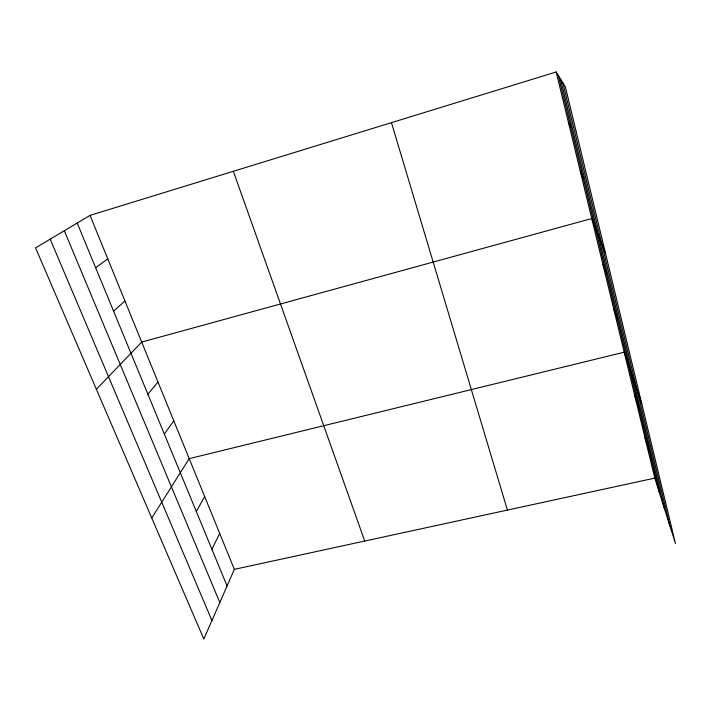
<?xml version="1.0" encoding="UTF-8"?>
<svg xmlns="http://www.w3.org/2000/svg" width="711" height="711" viewBox="0 0 711 711"><rect width="100%" height="100%" fill="white"/><g stroke="black" fill="none" stroke-linecap="round" stroke-linejoin="round"><path stroke-width="1.07" d="M90.048 215.38L234.346 569.342L203.826 639.029L35.55 247.89L90.048 215.38L556.18 71.971L565.396 86.875L675.45 543.497L654.787 478.112L556.18 71.971M211.905 549.274L219.708 533.428M196.325 511.547L204.67 496.536M151.754 517.99L189.215 458.631L624.214 352.185L641.775 403.786M164.321 434.03L173.804 420.832M147.879 394.214L157.975 381.994M96.385 389.29L141.702 342.08L591.765 218.535L605.603 253.676M113.564 311.116L124.967 301.037M95.647 267.736L107.761 258.822M234.346 569.342L654.787 478.112M568.418 122.372L570.96 127.545M580.274 171.209L583.18 177.963M50.179 239.163L211.922 620.534M64.31 230.737L219.815 602.519M77.197 223.05L227.067 585.971M602.91 264.43L606.465 274.064M233.341 171.298L364.734 541.053M613.717 308.965L617.575 319.897M634.701 395.414L639.109 408.745M644.895 437.372L649.552 451.805M391.45 122.656L507.414 510.089M562.899 82.832L669.922 525.998M560.499 78.957L664.563 509.058M558.331 75.446L659.675 493.585"/></g></svg>
